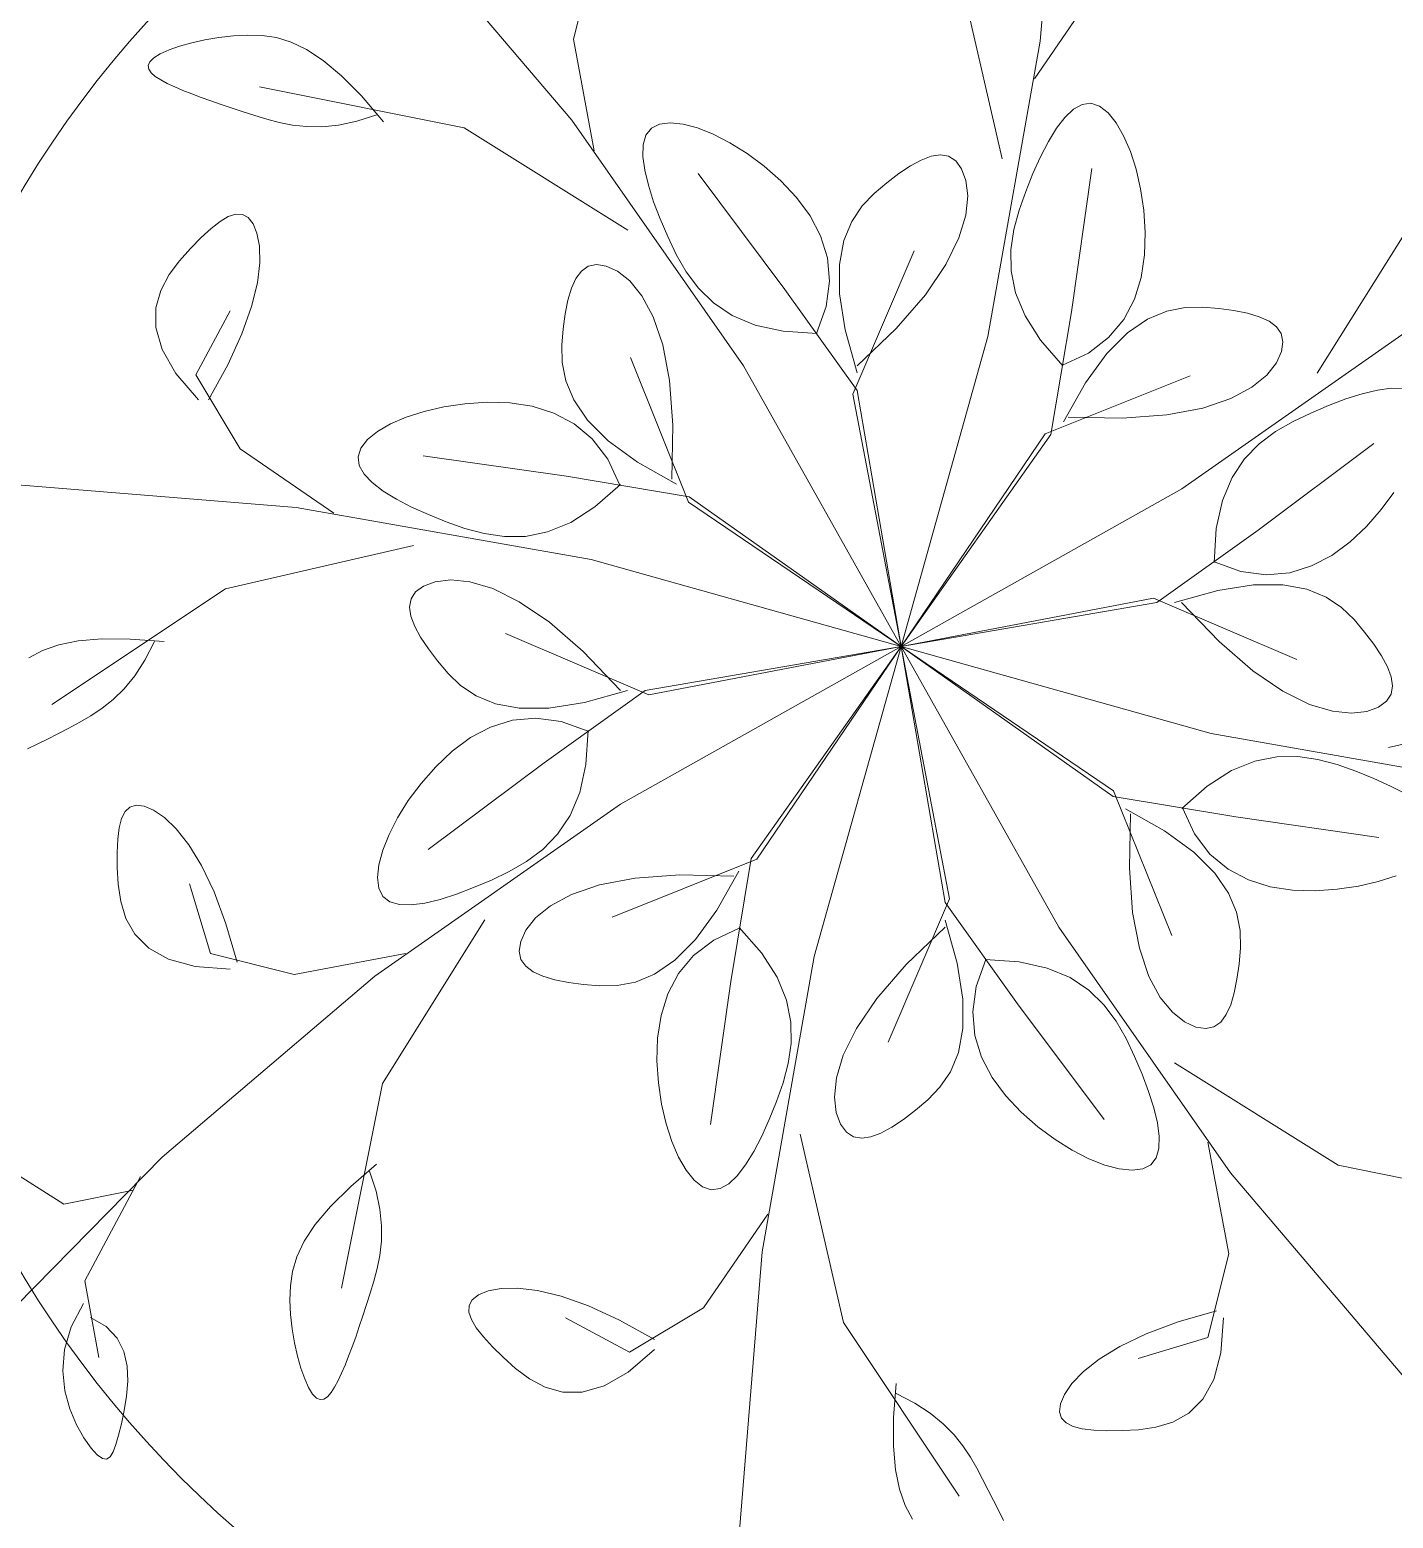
# Model space of a CAD drawing. Header units: centimetres. Extents: x -26724 to 60145, y -23645 to 6771.
# Drawn here: x -10478.61 to -10439.46, y 1967.56 to 2010.27 of the extents above; entities that cross this region are included whole.
import ezdxf

# ---------------------------------------------------------------- set-up
doc = ezdxf.new("R2010")
doc.units = ezdxf.units.CM
doc.linetypes.add('AUSGEZOGEN', pattern=[0])
doc.linetypes.add('PUNKT2_S9', pattern=[0.35, 0.15, -0.1, 0, -0.1])
doc.layers.add('3.IZGLED 2', color=7, linetype='Continuous', lineweight=9, true_color=0x4a4a4a)
doc.layers.add('Moebel', color=252, linetype='PUNKT2_S9', lineweight=13)

# ---------------------------------------------------------------- blocks, each defined once
blk = doc.blocks.new('ggggt')
at = {"layer": 'Moebel', "color": 91, "linetype": 'AUSGEZOGEN', "lineweight": 18, "transparency": 33554687}
for p, q in [((1570.993, 2009.943, 13.5), (1571.64, 2017.939, 13.5)), ((1557.543, 2007.679, 13.5), (1552.346, 2013.79, 13.5)), ((1557.592, 2010.004, 13.5), (1558.192, 2012.406, 13.5)), ((1569.9, 2006.571, 13.5), (1568.658, 2011.972, 13.5)), ((1570.83, 2008.862, 13.5), (1572.672, 2011.551, 13.5)), ((1545.983, 2009.696, 13.5), (1546.287, 2009.804, 13.5)), ((1546.287, 2009.804, 13.5), (1546.634, 2009.902, 13.5)), ((1546.634, 2009.902, 13.5), (1547.014, 2009.987, 13.5)), ((1547.014, 2009.987, 13.5), (1547.417, 2010.055, 13.5)), ((1547.417, 2010.055, 13.5), (1547.831, 2010.101, 13.5)), ((1547.831, 2010.101, 13.5), (1548.246, 2010.121, 13.5)), ((1548.246, 2010.121, 13.5), (1548.656, 2010.109, 13.5)), ((1548.656, 2010.109, 13.5), (1549.066, 2010.049, 13.5)), ((1549.066, 2010.049, 13.5), (1549.488, 2009.923, 13.5)), ((1549.488, 2009.923, 13.5), (1549.933, 2009.71, 13.5)), ((1558.192, 2006.8, 13.5), (1557.592, 2010.004, 13.5)), ((1569.494, 2001.472, 13.5), (1570.993, 2009.943, 13.5)), ((1545.434, 2009.359, 13.5), (1545.547, 2009.47, 13.5)), ((1545.547, 2009.47, 13.5), (1545.733, 2009.584, 13.5)), ((1545.733, 2009.584, 13.5), (1545.983, 2009.696, 13.5)), ((1549.933, 2009.71, 13.5), (1550.41, 2009.394, 13.5)), ((1550.41, 2009.394, 13.5), (1550.931, 2008.955, 13.5)), ((1545.388, 2009.251, 13.5), (1545.434, 2009.359, 13.5)), ((1545.403, 2009.145, 13.5), (1545.388, 2009.251, 13.5)), ((1545.472, 2009.041, 13.5), (1545.403, 2009.145, 13.5)), ((1545.588, 2008.938, 13.5), (1545.472, 2009.041, 13.5)), ((1545.744, 2008.837, 13.5), (1545.588, 2008.938, 13.5)), ((1550.931, 2008.955, 13.5), (1551.505, 2008.375, 13.5)), ((1545.933, 2008.736, 13.5), (1545.744, 2008.837, 13.5)), ((1546.147, 2008.636, 13.5), (1545.933, 2008.736, 13.5)), ((1546.381, 2008.536, 13.5), (1546.147, 2008.636, 13.5)), ((1546.633, 2008.435, 13.5), (1546.381, 2008.536, 13.5)), ((1554.456, 2007.463, 13.5), (1548.584, 2008.639, 13.5)), ((1546.901, 2008.335, 13.5), (1546.633, 2008.435, 13.5)), ((1547.184, 2008.233, 13.5), (1546.901, 2008.335, 13.5)), ((1547.481, 2008.131, 13.5), (1547.184, 2008.233, 13.5)), ((1547.792, 2008.028, 13.5), (1547.481, 2008.131, 13.5)), ((1551.505, 2008.375, 13.5), (1552.144, 2007.635, 13.5)), ((1571.95, 2007.993, 13.5), (1572.199, 2008.131, 13.5)), ((1572.199, 2008.131, 13.5), (1572.449, 2008.164, 13.5)), ((1572.449, 2008.164, 13.5), (1572.698, 2008.081, 13.5)), ((1572.698, 2008.081, 13.5), (1572.942, 2007.891, 13.5)), ((1548.114, 2007.924, 13.5), (1547.792, 2008.028, 13.5)), ((1548.446, 2007.818, 13.5), (1548.114, 2007.924, 13.5)), ((1548.789, 2007.713, 13.5), (1548.446, 2007.818, 13.5)), ((1549.147, 2007.617, 13.5), (1548.789, 2007.713, 13.5)), ((1551.944, 2007.835, 13.5), (1551.372, 2007.65, 13.5)), ((1562.472, 2000.63, 13.5), (1557.543, 2007.679, 13.5)), ((1571.464, 2007.447, 13.5), (1571.705, 2007.761, 13.5)), ((1571.705, 2007.761, 13.5), (1571.95, 2007.993, 13.5)), ((1572.942, 2007.891, 13.5), (1573.174, 2007.604, 13.5)), ((1549.527, 2007.541, 13.5), (1549.147, 2007.617, 13.5)), ((1549.933, 2007.495, 13.5), (1549.527, 2007.541, 13.5)), ((1550.372, 2007.491, 13.5), (1549.933, 2007.495, 13.5)), ((1550.85, 2007.539, 13.5), (1550.372, 2007.491, 13.5)), ((1551.372, 2007.65, 13.5), (1550.85, 2007.539, 13.5)), ((1559.154, 2004.522, 13.5), (1554.456, 2007.463, 13.5)), ((1559.598, 2006.977, 13.5), (1559.676, 2007.251, 13.5)), ((1559.676, 2007.251, 13.5), (1559.83, 2007.45, 13.5)), ((1559.83, 2007.45, 13.5), (1560.064, 2007.568, 13.5)), ((1560.064, 2007.568, 13.5), (1560.371, 2007.606, 13.5)), ((1560.371, 2007.606, 13.5), (1560.739, 2007.567, 13.5)), ((1560.739, 2007.567, 13.5), (1561.155, 2007.456, 13.5)), ((1561.155, 2007.456, 13.5), (1561.608, 2007.275, 13.5)), ((1561.608, 2007.275, 13.5), (1562.086, 2007.029, 13.5)), ((1571.23, 2007.065, 13.5), (1571.464, 2007.447, 13.5)), ((1573.174, 2007.604, 13.5), (1573.389, 2007.231, 13.5)), ((1573.389, 2007.231, 13.5), (1573.582, 2006.783, 13.5)), ((1559.589, 2006.639, 13.5), (1559.598, 2006.977, 13.5)), ((1562.086, 2007.029, 13.5), (1562.578, 2006.722, 13.5)), ((1571.003, 2006.627, 13.5), (1571.23, 2007.065, 13.5)), ((1559.64, 2006.248, 13.5), (1559.589, 2006.639, 13.5)), ((1562.578, 2006.722, 13.5), (1563.071, 2006.357, 13.5)), ((1567.268, 2006.368, 13.5), (1567.579, 2006.537, 13.5)), ((1567.579, 2006.537, 13.5), (1567.868, 2006.646, 13.5)), ((1567.868, 2006.646, 13.5), (1568.131, 2006.684, 13.5)), ((1568.131, 2006.684, 13.5), (1568.365, 2006.643, 13.5)), ((1568.365, 2006.643, 13.5), (1568.568, 2006.512, 13.5)), ((1568.568, 2006.512, 13.5), (1568.736, 2006.283, 13.5)), ((1570.786, 2006.145, 13.5), (1571.003, 2006.627, 13.5)), ((1573.582, 2006.783, 13.5), (1573.746, 2006.271, 13.5)), ((1559.745, 2005.812, 13.5), (1559.64, 2006.248, 13.5)), ((1563.663, 2002.825, 13.5), (1561.172, 2006.148, 13.5)), ((1563.071, 2006.357, 13.5), (1563.552, 2005.937, 13.5)), ((1566.587, 2005.883, 13.5), (1566.936, 2006.146, 13.5)), ((1566.936, 2006.146, 13.5), (1567.268, 2006.368, 13.5)), ((1568.736, 2006.283, 13.5), (1568.862, 2005.948, 13.5)), ((1568.862, 2005.948, 13.5), (1568.914, 2005.505, 13.5)), ((1570.58, 2005.632, 13.5), (1570.786, 2006.145, 13.5)), ((1571.889, 2002.183, 13.5), (1572.477, 2006.293, 13.5)), ((1573.746, 2006.271, 13.5), (1573.877, 2005.706, 13.5)), ((1559.894, 2005.341, 13.5), (1559.745, 2005.812, 13.5)), ((1563.552, 2005.937, 13.5), (1563.999, 2005.463, 13.5)), ((1565.885, 2005.22, 13.5), (1566.229, 2005.58, 13.5)), ((1566.229, 2005.58, 13.5), (1566.587, 2005.883, 13.5)), ((1570.39, 2005.097, 13.5), (1570.58, 2005.632, 13.5)), ((1573.877, 2005.706, 13.5), (1573.967, 2005.099, 13.5)), ((1560.082, 2004.847, 13.5), (1559.894, 2005.341, 13.5)), ((1563.999, 2005.463, 13.5), (1564.386, 2004.938, 13.5)), ((1565.585, 2004.776, 13.5), (1565.885, 2005.22, 13.5)), ((1568.914, 2005.505, 13.5), (1568.859, 2004.955, 13.5)), ((1570.24, 2004.542, 13.5), (1570.39, 2005.097, 13.5)), ((1573.967, 2005.099, 13.5), (1574.011, 2004.461, 13.5)), ((1578.948, 2000.421, 13.5), (1581.889, 2005.119, 13.5)), ((1547.188, 2004.568, 13.5), (1547.447, 2004.771, 13.5)), ((1547.447, 2004.771, 13.5), (1547.684, 2004.911, 13.5)), ((1547.684, 2004.911, 13.5), (1547.898, 2004.981, 13.5)), ((1547.898, 2004.981, 13.5), (1548.088, 2004.974, 13.5)), ((1548.088, 2004.974, 13.5), (1548.253, 2004.885, 13.5)), ((1548.253, 2004.885, 13.5), (1548.394, 2004.707, 13.5)), ((1548.394, 2004.707, 13.5), (1548.507, 2004.433, 13.5)), ((1560.299, 2004.338, 13.5), (1560.082, 2004.847, 13.5)), ((1564.386, 2004.938, 13.5), (1564.689, 2004.361, 13.5)), ((1565.357, 2004.224, 13.5), (1565.585, 2004.776, 13.5)), ((1568.859, 2004.955, 13.5), (1568.661, 2004.299, 13.5)), ((1546.603, 2004.001, 13.5), (1546.906, 2004.31, 13.5)), ((1546.906, 2004.31, 13.5), (1547.188, 2004.568, 13.5)), ((1548.507, 2004.433, 13.5), (1548.577, 2004.06, 13.5)), ((1560.543, 2003.826, 13.5), (1560.299, 2004.338, 13.5)), ((1564.689, 2004.361, 13.5), (1564.883, 2003.734, 13.5)), ((1568.661, 2004.299, 13.5), (1568.285, 2003.538, 13.5)), ((1570.155, 2003.962, 13.5), (1570.24, 2004.542, 13.5)), ((1574.011, 2004.461, 13.5), (1573.992, 2003.811, 13.5)), ((1546.286, 2003.647, 13.5), (1546.603, 2004.001, 13.5)), ((1548.577, 2004.06, 13.5), (1548.587, 2003.588, 13.5)), ((1560.829, 2003.327, 13.5), (1560.543, 2003.826, 13.5)), ((1565.229, 2003.538, 13.5), (1565.357, 2004.224, 13.5)), ((1565.613, 1999.816, 13.5), (1567.375, 2003.933, 13.5)), ((1570.163, 2003.358, 13.5), (1570.155, 2003.962, 13.5)), ((1573.992, 2003.811, 13.5), (1573.894, 2003.165, 13.5)), ((1545.987, 2003.247, 13.5), (1546.286, 2003.647, 13.5)), ((1548.587, 2003.588, 13.5), (1548.518, 2003.013, 13.5)), ((1557.823, 2003.351, 13.5), (1558.018, 2003.488, 13.5)), ((1558.018, 2003.488, 13.5), (1558.254, 2003.539, 13.5)), ((1558.254, 2003.539, 13.5), (1558.535, 2003.495, 13.5)), ((1558.535, 2003.495, 13.5), (1558.86, 2003.347, 13.5)), ((1564.883, 2003.734, 13.5), (1564.944, 2003.057, 13.5)), ((1565.231, 2002.693, 13.5), (1565.229, 2003.538, 13.5)), ((1568.285, 2003.538, 13.5), (1567.696, 2002.672, 13.5)), ((1545.748, 2002.796, 13.5), (1545.987, 2003.247, 13.5)), ((1548.518, 2003.013, 13.5), (1548.354, 2002.334, 13.5)), ((1557.537, 2002.857, 13.5), (1557.664, 2003.138, 13.5)), ((1557.664, 2003.138, 13.5), (1557.823, 2003.351, 13.5)), ((1558.86, 2003.347, 13.5), (1559.211, 2003.071, 13.5)), ((1559.211, 2003.071, 13.5), (1559.56, 2002.643, 13.5)), ((1561.179, 2002.858, 13.5), (1560.829, 2003.327, 13.5)), ((1564.944, 2003.057, 13.5), (1564.847, 2002.332, 13.5)), ((1570.289, 2002.725, 13.5), (1570.163, 2003.358, 13.5)), ((1573.894, 2003.165, 13.5), (1573.7, 2002.543, 13.5)), ((1545.607, 2002.291, 13.5), (1545.748, 2002.796, 13.5)), ((1557.436, 2002.517, 13.5), (1557.537, 2002.857, 13.5)), ((1559.56, 2002.643, 13.5), (1559.884, 2002.04, 13.5)), ((1561.612, 2002.435, 13.5), (1561.179, 2002.858, 13.5)), ((1565.738, 1999.918, 13.5), (1563.663, 2002.825, 13.5)), ((1565.391, 2001.664, 13.5), (1565.231, 2002.693, 13.5)), ((1567.696, 2002.672, 13.5), (1566.859, 2001.701, 13.5)), ((1570.561, 2002.061, 13.5), (1570.289, 2002.725, 13.5)), ((1573.7, 2002.543, 13.5), (1573.394, 2001.962, 13.5)), ((1545.605, 2001.727, 13.5), (1545.607, 2002.291, 13.5)), ((1546.749, 2000.369, 13.5), (1547.737, 2002.208, 13.5)), ((1548.354, 2002.334, 13.5), (1548.077, 2001.549, 13.5)), ((1557.298, 2001.693, 13.5), (1557.358, 2002.126, 13.5)), ((1557.358, 2002.126, 13.5), (1557.436, 2002.517, 13.5)), ((1562.149, 2002.077, 13.5), (1561.612, 2002.435, 13.5)), ((1564.847, 2002.332, 13.5), (1564.567, 2001.56, 13.5)), ((1571.301, 1998.659, 13.5), (1571.889, 2002.183, 13.5)), ((1574.076, 2001.974, 13.5), (1574.628, 2002.203, 13.5)), ((1574.628, 2002.203, 13.5), (1575.154, 2002.305, 13.5)), ((1575.154, 2002.305, 13.5), (1575.651, 2002.317, 13.5)), ((1575.651, 2002.317, 13.5), (1576.119, 2002.277, 13.5)), ((1576.119, 2002.277, 13.5), (1576.551, 2002.217, 13.5)), ((1576.551, 2002.217, 13.5), (1576.942, 2002.139, 13.5)), ((1576.942, 2002.139, 13.5), (1577.283, 2002.038, 13.5)), ((1545.782, 2001.102, 13.5), (1545.605, 2001.727, 13.5)), ((1557.259, 2001.226, 13.5), (1557.298, 2001.693, 13.5)), ((1559.884, 2002.04, 13.5), (1560.157, 2001.235, 13.5)), ((1562.81, 2001.8, 13.5), (1562.149, 2002.077, 13.5)), ((1563.616, 2001.622, 13.5), (1562.81, 2001.8, 13.5)), ((1566.859, 2001.701, 13.5), (1565.738, 2000.626, 13.5)), ((1571.005, 2001.365, 13.5), (1570.561, 2002.061, 13.5)), ((1573.394, 2001.962, 13.5), (1572.959, 2001.441, 13.5)), ((1573.501, 2001.58, 13.5), (1574.076, 2001.974, 13.5)), ((1575.055, 1997.103, 13.5), (1582.105, 2002.032, 13.5)), ((1577.283, 2002.038, 13.5), (1577.564, 2001.911, 13.5)), ((1577.564, 2001.911, 13.5), (1577.777, 2001.752, 13.5)), ((1577.777, 2001.752, 13.5), (1577.913, 2001.557, 13.5)), ((1548.077, 2001.549, 13.5), (1547.67, 2000.655, 13.5)), ((1564.588, 2001.56, 13.5), (1563.616, 2001.622, 13.5)), ((1565.738, 2000.426, 13.5), (1565.391, 2001.664, 13.5)), ((1567, 1992.575, 13.5), (1569.494, 2001.472, 13.5)), ((1571.648, 2000.634, 13.5), (1571.005, 2001.365, 13.5)), ((1572.959, 2001.441, 13.5), (1572.377, 2000.997, 13.5)), ((1572.904, 2000.981, 13.5), (1573.501, 2001.58, 13.5)), ((1577.913, 2001.557, 13.5), (1577.964, 2001.321, 13.5)), ((1577.964, 2001.321, 13.5), (1577.921, 2001.04, 13.5)), ((1546.177, 2000.411, 13.5), (1545.782, 2001.102, 13.5)), ((1557.27, 2000.728, 13.5), (1557.259, 2001.226, 13.5)), ((1560.899, 1996.714, 13.5), (1559.233, 2000.871, 13.5)), ((1560.157, 2001.235, 13.5), (1560.353, 2000.206, 13.5)), ((1572.377, 2000.997, 13.5), (1571.633, 2000.649, 13.5)), ((1572.29, 2000.14, 13.5), (1572.904, 2000.981, 13.5)), ((1577.921, 2001.04, 13.5), (1577.773, 2000.715, 13.5)), ((1546.831, 1999.65, 13.5), (1546.177, 2000.411, 13.5)), ((1547.67, 2000.655, 13.5), (1547.114, 1999.65, 13.5)), ((1557.372, 2000.202, 13.5), (1557.27, 2000.728, 13.5)), ((1567, 1992.575, 13.5), (1562.472, 2000.63, 13.5)), ((1577.773, 2000.715, 13.5), (1577.497, 2000.364, 13.5)), ((1548.024, 1998.246, 13.5), (1546.749, 2000.369, 13.5)), ((1557.601, 1999.65, 13.5), (1557.372, 2000.202, 13.5)), ((1560.353, 2000.206, 13.5), (1560.447, 1998.928, 13.5)), ((1571.14, 1998.676, 13.5), (1575.297, 2000.342, 13.5)), ((1571.659, 1999.019, 13.5), (1572.29, 2000.14, 13.5)), ((1577.069, 2000.015, 13.5), (1576.466, 1999.691, 13.5)), ((1577.497, 2000.364, 13.5), (1577.069, 2000.015, 13.5)), ((1580.673, 1999.935, 13.5), (1581.065, 1999.986, 13.5)), ((1581.065, 1999.986, 13.5), (1581.403, 1999.977, 13.5)), ((1553.869, 1999.451, 13.5), (1554.476, 1999.541, 13.5)), ((1554.476, 1999.541, 13.5), (1555.114, 1999.585, 13.5)), ((1555.114, 1999.585, 13.5), (1555.764, 1999.566, 13.5)), ((1555.764, 1999.566, 13.5), (1556.41, 1999.468, 13.5)), ((1557.995, 1999.075, 13.5), (1557.601, 1999.65, 13.5)), ((1567, 1992.575, 13.5), (1565.613, 1999.816, 13.5)), ((1567, 1992.575, 13.5), (1565.738, 1999.918, 13.5)), ((1576.466, 1999.691, 13.5), (1575.661, 1999.418, 13.5)), ((1579.273, 1999.493, 13.5), (1579.767, 1999.681, 13.5)), ((1579.767, 1999.681, 13.5), (1580.237, 1999.831, 13.5)), ((1580.237, 1999.831, 13.5), (1580.673, 1999.935, 13.5)), ((1552.344, 1998.964, 13.5), (1552.792, 1999.156, 13.5)), ((1552.792, 1999.156, 13.5), (1553.304, 1999.321, 13.5)), ((1553.304, 1999.321, 13.5), (1553.869, 1999.451, 13.5)), ((1556.41, 1999.468, 13.5), (1557.032, 1999.275, 13.5)), ((1557.032, 1999.275, 13.5), (1557.613, 1998.969, 13.5)), ((1573.353, 1999.128, 13.5), (1571.801, 1999.161, 13.5)), ((1574.632, 1999.222, 13.5), (1573.353, 1999.128, 13.5)), ((1575.661, 1999.418, 13.5), (1574.632, 1999.222, 13.5)), ((1578.252, 1999.032, 13.5), (1578.764, 1999.276, 13.5)), ((1578.764, 1999.276, 13.5), (1579.273, 1999.493, 13.5)), ((1551.684, 1998.516, 13.5), (1551.971, 1998.748, 13.5)), ((1551.971, 1998.748, 13.5), (1552.344, 1998.964, 13.5)), ((1557.613, 1998.969, 13.5), (1558.134, 1998.533, 13.5)), ((1558.594, 1998.479, 13.5), (1557.995, 1999.075, 13.5)), ((1560.447, 1998.928, 13.5), (1560.414, 1997.375, 13.5)), ((1577.283, 1998.396, 13.5), (1577.753, 1998.746, 13.5)), ((1577.753, 1998.746, 13.5), (1578.252, 1999.032, 13.5)), ((1551.411, 1998.023, 13.5), (1551.494, 1998.272, 13.5)), ((1551.494, 1998.272, 13.5), (1551.684, 1998.516, 13.5)), ((1558.134, 1998.533, 13.5), (1558.578, 1997.951, 13.5)), ((1559.435, 1997.864, 13.5), (1558.594, 1998.479, 13.5)), ((1567, 1992.575, 13.5), (1571.14, 1998.676, 13.5)), ((1567, 1992.575, 13.5), (1571.301, 1998.659, 13.5)), ((1576.861, 1997.963, 13.5), (1577.283, 1998.396, 13.5)), ((1577.251, 1995.912, 13.5), (1580.574, 1998.403, 13.5)), ((1550.713, 1996.405, 13.5), (1548.024, 1998.246, 13.5)), ((1551.444, 1997.773, 13.5), (1551.411, 1998.023, 13.5)), ((1557.392, 1997.463, 13.5), (1553.282, 1998.051, 13.5)), ((1558.578, 1997.951, 13.5), (1558.926, 1997.207, 13.5)), ((1560.556, 1997.233, 13.5), (1559.435, 1997.864, 13.5)), ((1576.503, 1997.427, 13.5), (1576.861, 1997.963, 13.5)), ((1551.582, 1997.524, 13.5), (1551.444, 1997.773, 13.5)), ((1551.814, 1997.279, 13.5), (1551.582, 1997.524, 13.5)), ((1560.916, 1996.875, 13.5), (1557.392, 1997.463, 13.5)), ((1576.226, 1996.765, 13.5), (1576.503, 1997.427, 13.5)), ((1549.633, 1996.568, 13.5), (1541.636, 1997.214, 13.5)), ((1552.128, 1997.038, 13.5), (1551.814, 1997.279, 13.5)), ((1552.51, 1996.804, 13.5), (1552.128, 1997.038, 13.5)), ((1558.941, 1997.222, 13.5), (1558.21, 1996.579, 13.5)), ((1567, 1992.575, 13.5), (1575.055, 1997.103, 13.5)), ((1581.148, 1996.998, 13.5), (1580.782, 1996.504, 13.5)), ((1558.103, 1995.069, 13.5), (1549.633, 1996.568, 13.5)), ((1552.948, 1996.577, 13.5), (1552.51, 1996.804, 13.5)), ((1553.43, 1996.36, 13.5), (1552.948, 1996.577, 13.5)), ((1558.21, 1996.579, 13.5), (1557.514, 1996.135, 13.5)), ((1567, 1992.575, 13.5), (1560.899, 1996.714, 13.5)), ((1567, 1992.575, 13.5), (1560.916, 1996.875, 13.5)), ((1576.048, 1995.959, 13.5), (1576.226, 1996.765, 13.5)), ((1553.943, 1996.154, 13.5), (1553.43, 1996.36, 13.5)), ((1554.478, 1995.964, 13.5), (1553.943, 1996.154, 13.5)), ((1557.514, 1996.135, 13.5), (1556.85, 1995.863, 13.5)), ((1580.782, 1996.504, 13.5), (1580.362, 1996.023, 13.5)), ((1555.034, 1995.814, 13.5), (1554.478, 1995.964, 13.5)), ((1555.613, 1995.729, 13.5), (1555.034, 1995.814, 13.5)), ((1556.217, 1995.737, 13.5), (1555.613, 1995.729, 13.5)), ((1556.85, 1995.863, 13.5), (1556.217, 1995.737, 13.5)), ((1574.344, 1993.837, 13.5), (1577.251, 1995.912, 13.5)), ((1575.985, 1994.987, 13.5), (1576.048, 1995.959, 13.5)), ((1580.362, 1996.023, 13.5), (1579.889, 1995.576, 13.5)), ((1553.004, 1995.474, 13.5), (1547.603, 1994.232, 13.5)), ((1579.889, 1995.576, 13.5), (1579.364, 1995.189, 13.5)), ((1567, 1992.575, 13.5), (1558.103, 1995.069, 13.5)), ((1576.758, 1994.728, 13.5), (1575.985, 1995.008, 13.5)), ((1578.787, 1994.886, 13.5), (1578.16, 1994.692, 13.5)), ((1579.364, 1995.189, 13.5), (1578.787, 1994.886, 13.5)), ((1553.292, 1994.311, 13.5), (1553.627, 1994.436, 13.5)), ((1553.627, 1994.436, 13.5), (1554.07, 1994.489, 13.5)), ((1554.07, 1994.489, 13.5), (1554.62, 1994.434, 13.5)), ((1554.62, 1994.434, 13.5), (1555.276, 1994.236, 13.5)), ((1577.483, 1994.631, 13.5), (1576.758, 1994.728, 13.5)), ((1578.16, 1994.692, 13.5), (1577.483, 1994.631, 13.5)), ((1547.603, 1994.232, 13.5), (1542.619, 1990.912, 13.5)), ((1552.932, 1993.94, 13.5), (1553.063, 1994.142, 13.5)), ((1553.063, 1994.142, 13.5), (1553.292, 1994.311, 13.5)), ((1555.276, 1994.236, 13.5), (1556.037, 1993.86, 13.5)), ((1574.852, 1993.837, 13.5), (1576.09, 1994.184, 13.5)), ((1576.09, 1994.184, 13.5), (1577.119, 1994.344, 13.5)), ((1577.119, 1994.344, 13.5), (1577.964, 1994.346, 13.5)), ((1577.964, 1994.346, 13.5), (1578.65, 1994.218, 13.5)), ((1578.65, 1994.218, 13.5), (1579.202, 1993.99, 13.5)), ((1579.202, 1993.99, 13.5), (1579.646, 1993.69, 13.5)), ((1552.891, 1993.705, 13.5), (1552.932, 1993.94, 13.5)), ((1552.929, 1993.442, 13.5), (1552.891, 1993.705, 13.5)), ((1556.037, 1993.86, 13.5), (1556.903, 1993.27, 13.5)), ((1567, 1992.575, 13.5), (1574.242, 1993.962, 13.5)), ((1567, 1992.575, 13.5), (1574.344, 1993.837, 13.5)), ((1574.242, 1993.962, 13.5), (1578.359, 1992.2, 13.5)), ((1576.127, 1992.716, 13.5), (1575.052, 1993.837, 13.5)), ((1579.646, 1993.69, 13.5), (1580.006, 1993.346, 13.5)), ((1553.038, 1993.153, 13.5), (1552.929, 1993.442, 13.5)), ((1553.207, 1992.842, 13.5), (1553.038, 1993.153, 13.5)), ((1556.903, 1993.27, 13.5), (1557.874, 1992.433, 13.5)), ((1580.006, 1993.346, 13.5), (1580.308, 1992.988, 13.5)), ((1542.815, 1992.623, 13.5), (1543.376, 1992.737, 13.5)), ((1543.376, 1992.737, 13.5), (1544.055, 1992.794, 13.5)), ((1544.055, 1992.794, 13.5), (1544.871, 1992.79, 13.5)), ((1544.871, 1992.79, 13.5), (1545.846, 1992.719, 13.5)), ((1545.563, 1992.719, 13.5), (1545.289, 1992.184, 13.5)), ((1553.429, 1992.51, 13.5), (1553.207, 1992.842, 13.5)), ((1559.759, 1991.188, 13.5), (1555.642, 1992.949, 13.5)), ((1577.097, 1991.879, 13.5), (1576.127, 1992.716, 13.5)), ((1580.308, 1992.988, 13.5), (1580.572, 1992.639, 13.5)), ((1541.962, 1992.25, 13.5), (1542.351, 1992.459, 13.5)), ((1542.351, 1992.459, 13.5), (1542.815, 1992.623, 13.5)), ((1553.692, 1992.162, 13.5), (1553.429, 1992.51, 13.5)), ((1557.874, 1992.433, 13.5), (1558.949, 1991.312, 13.5)), ((1567, 1992.575, 13.5), (1558.945, 1988.047, 13.5)), ((1567, 1992.575, 13.5), (1559.657, 1991.313, 13.5)), ((1567, 1992.575, 13.5), (1559.759, 1991.188, 13.5)), ((1567, 1992.575, 13.5), (1562.7, 1986.49, 13.5)), ((1567, 1992.575, 13.5), (1562.861, 1986.473, 13.5)), ((1567, 1992.575, 13.5), (1564.507, 1983.677, 13.5)), ((1567, 1992.575, 13.5), (1568.262, 1985.231, 13.5)), ((1567, 1992.575, 13.5), (1573.085, 1988.274, 13.5)), ((1567, 1992.575, 13.5), (1568.387, 1985.333, 13.5)), ((1567, 1992.575, 13.5), (1573.102, 1988.435, 13.5)), ((1567, 1992.575, 13.5), (1571.528, 1984.52, 13.5)), ((1567, 1992.575, 13.5), (1575.898, 1990.081, 13.5)), ((1580.572, 1992.639, 13.5), (1580.793, 1992.307, 13.5)), ((1580.793, 1992.307, 13.5), (1580.963, 1991.996, 13.5)), ((1545.289, 1992.184, 13.5), (1544.999, 1991.736, 13.5)), ((1553.995, 1991.803, 13.5), (1553.692, 1992.162, 13.5)), ((1577.964, 1991.29, 13.5), (1577.097, 1991.879, 13.5)), ((1580.963, 1991.996, 13.5), (1581.072, 1991.707, 13.5)), ((1544.999, 1991.736, 13.5), (1544.695, 1991.364, 13.5)), ((1554.355, 1991.46, 13.5), (1553.995, 1991.803, 13.5)), ((1554.799, 1991.159, 13.5), (1554.355, 1991.46, 13.5)), ((1581.11, 1991.444, 13.5), (1581.069, 1991.21, 13.5)), ((1581.072, 1991.707, 13.5), (1581.11, 1991.444, 13.5)), ((1544.381, 1991.056, 13.5), (1544.062, 1990.801, 13.5)), ((1544.695, 1991.364, 13.5), (1544.381, 1991.056, 13.5)), ((1555.351, 1990.931, 13.5), (1554.799, 1991.159, 13.5)), ((1559.657, 1991.313, 13.5), (1556.75, 1989.237, 13.5)), ((1559.149, 1991.312, 13.5), (1557.911, 1990.965, 13.5)), ((1578.725, 1990.914, 13.5), (1577.964, 1991.29, 13.5)), ((1580.938, 1991.007, 13.5), (1580.709, 1990.839, 13.5)), ((1581.069, 1991.21, 13.5), (1580.938, 1991.007, 13.5)), ((1543.74, 1990.587, 13.5), (1543.419, 1990.402, 13.5)), ((1544.062, 1990.801, 13.5), (1543.74, 1990.587, 13.5)), ((1556.037, 1990.803, 13.5), (1555.351, 1990.931, 13.5)), ((1556.882, 1990.805, 13.5), (1556.037, 1990.803, 13.5)), ((1557.911, 1990.965, 13.5), (1556.882, 1990.805, 13.5)), ((1579.381, 1990.716, 13.5), (1578.725, 1990.914, 13.5)), ((1579.931, 1990.661, 13.5), (1579.381, 1990.716, 13.5)), ((1580.373, 1990.713, 13.5), (1579.931, 1990.661, 13.5)), ((1580.709, 1990.839, 13.5), (1580.373, 1990.713, 13.5)), ((1580.997, 1989.675, 13.5), (1586.398, 1990.917, 13.5)), ((1543.102, 1990.234, 13.5), (1542.792, 1990.073, 13.5)), ((1543.419, 1990.402, 13.5), (1543.102, 1990.234, 13.5)), ((1554.637, 1989.96, 13.5), (1555.214, 1990.263, 13.5)), ((1555.214, 1990.263, 13.5), (1555.841, 1990.458, 13.5)), ((1555.841, 1990.458, 13.5), (1556.518, 1990.518, 13.5)), ((1556.518, 1990.518, 13.5), (1557.243, 1990.421, 13.5)), ((1557.243, 1990.421, 13.5), (1558.015, 1990.141, 13.5)), ((1558.015, 1990.162, 13.5), (1557.953, 1989.19, 13.5)), ((1542.198, 1989.773, 13.5), (1541.916, 1989.635, 13.5)), ((1542.49, 1989.919, 13.5), (1542.198, 1989.773, 13.5)), ((1542.792, 1990.073, 13.5), (1542.49, 1989.919, 13.5)), ((1554.112, 1989.573, 13.5), (1554.637, 1989.96, 13.5)), ((1575.898, 1990.081, 13.5), (1584.368, 1988.582, 13.5)), ((1553.638, 1989.126, 13.5), (1554.112, 1989.573, 13.5)), ((1576.487, 1989.014, 13.5), (1577.151, 1989.286, 13.5)), ((1577.151, 1989.286, 13.5), (1577.784, 1989.412, 13.5)), ((1577.784, 1989.412, 13.5), (1578.388, 1989.42, 13.5)), ((1578.388, 1989.42, 13.5), (1578.967, 1989.335, 13.5)), ((1578.967, 1989.335, 13.5), (1579.523, 1989.185, 13.5)), ((1553.218, 1988.645, 13.5), (1553.638, 1989.126, 13.5)), ((1556.75, 1989.237, 13.5), (1553.427, 1986.747, 13.5)), ((1557.953, 1989.19, 13.5), (1557.775, 1988.384, 13.5)), ((1575.791, 1988.57, 13.5), (1576.487, 1989.014, 13.5)), ((1579.523, 1989.185, 13.5), (1580.057, 1988.995, 13.5)), ((1580.057, 1988.995, 13.5), (1580.571, 1988.789, 13.5)), ((1552.853, 1988.152, 13.5), (1553.218, 1988.645, 13.5)), ((1573.102, 1988.435, 13.5), (1574.768, 1984.278, 13.5)), ((1575.06, 1987.927, 13.5), (1575.791, 1988.57, 13.5)), ((1580.571, 1988.789, 13.5), (1581.053, 1988.572, 13.5)), ((1581.053, 1988.572, 13.5), (1581.491, 1988.345, 13.5)), ((1544.859, 1987.969, 13.5), (1545.039, 1988.023, 13.5)), ((1545.039, 1988.023, 13.5), (1545.265, 1987.997, 13.5)), ((1558.945, 1988.047, 13.5), (1551.896, 1983.117, 13.5)), ((1552.546, 1987.66, 13.5), (1552.853, 1988.152, 13.5)), ((1557.775, 1988.384, 13.5), (1557.498, 1987.723, 13.5)), ((1573.085, 1988.274, 13.5), (1576.609, 1987.686, 13.5)), ((1544.55, 1987.372, 13.5), (1544.619, 1987.639, 13.5)), ((1544.619, 1987.639, 13.5), (1544.72, 1987.839, 13.5)), ((1544.72, 1987.839, 13.5), (1544.859, 1987.969, 13.5)), ((1545.265, 1987.997, 13.5), (1545.539, 1987.883, 13.5)), ((1545.539, 1987.883, 13.5), (1545.851, 1987.669, 13.5)), ((1545.851, 1987.669, 13.5), (1546.192, 1987.342, 13.5)), ((1552.3, 1987.182, 13.5), (1552.546, 1987.66, 13.5)), ((1557.498, 1987.723, 13.5), (1557.14, 1987.186, 13.5)), ((1573.445, 1987.916, 13.5), (1574.566, 1987.285, 13.5)), ((1573.554, 1986.222, 13.5), (1573.587, 1987.774, 13.5)), ((1575.423, 1987.198, 13.5), (1575.075, 1987.942, 13.5)), ((1576.609, 1987.686, 13.5), (1580.719, 1987.098, 13.5)), ((1544.51, 1987.046, 13.5), (1544.55, 1987.372, 13.5)), ((1546.192, 1987.342, 13.5), (1546.55, 1986.887, 13.5)), ((1552.119, 1986.729, 13.5), (1552.3, 1987.182, 13.5)), ((1557.14, 1987.186, 13.5), (1556.717, 1986.753, 13.5)), ((1574.566, 1987.285, 13.5), (1575.407, 1986.671, 13.5)), ((1575.867, 1986.616, 13.5), (1575.423, 1987.198, 13.5)), ((1544.494, 1986.664, 13.5), (1544.51, 1987.046, 13.5)), ((1546.55, 1986.887, 13.5), (1546.915, 1986.291, 13.5)), ((1552.008, 1986.313, 13.5), (1552.119, 1986.729, 13.5)), ((1556.717, 1986.753, 13.5), (1556.248, 1986.403, 13.5)), ((1544.498, 1986.231, 13.5), (1544.494, 1986.664, 13.5)), ((1551.969, 1985.945, 13.5), (1552.008, 1986.313, 13.5)), ((1556.248, 1986.403, 13.5), (1555.749, 1986.117, 13.5)), ((1562.861, 1986.473, 13.5), (1558.704, 1984.808, 13.5)), ((1562.7, 1986.49, 13.5), (1562.112, 1982.966, 13.5)), ((1575.407, 1986.671, 13.5), (1576.005, 1986.075, 13.5)), ((1576.388, 1986.181, 13.5), (1575.867, 1986.616, 13.5)), ((1544.523, 1985.757, 13.5), (1544.498, 1986.231, 13.5)), ((1546.915, 1986.291, 13.5), (1547.274, 1985.539, 13.5)), ((1552.007, 1985.639, 13.5), (1551.969, 1985.945, 13.5)), ((1555.237, 1985.873, 13.5), (1554.728, 1985.656, 13.5)), ((1555.749, 1986.117, 13.5), (1555.237, 1985.873, 13.5)), ((1558.34, 1985.731, 13.5), (1559.369, 1985.927, 13.5)), ((1559.369, 1985.927, 13.5), (1560.647, 1986.021, 13.5)), ((1560.647, 1986.021, 13.5), (1562.2, 1985.988, 13.5)), ((1562.342, 1986.13, 13.5), (1561.711, 1985.009, 13.5)), ((1573.648, 1984.943, 13.5), (1573.554, 1986.222, 13.5)), ((1576.005, 1986.075, 13.5), (1576.4, 1985.499, 13.5)), ((1576.969, 1985.875, 13.5), (1576.388, 1986.181, 13.5)), ((1577.591, 1985.681, 13.5), (1576.969, 1985.875, 13.5)), ((1581.209, 1985.993, 13.5), (1580.697, 1985.829, 13.5)), ((1544.595, 1985.262, 13.5), (1544.523, 1985.757, 13.5)), ((1547.169, 1983.766, 13.5), (1546.568, 1985.765, 13.5)), ((1547.274, 1985.539, 13.5), (1547.618, 1984.619, 13.5)), ((1552.125, 1985.404, 13.5), (1552.007, 1985.639, 13.5)), ((1554.234, 1985.468, 13.5), (1553.763, 1985.319, 13.5)), ((1554.728, 1985.656, 13.5), (1554.234, 1985.468, 13.5)), ((1556.932, 1985.135, 13.5), (1557.535, 1985.458, 13.5)), ((1557.535, 1985.458, 13.5), (1558.34, 1985.731, 13.5)), ((1576.4, 1985.499, 13.5), (1576.629, 1984.947, 13.5)), ((1578.237, 1985.583, 13.5), (1577.591, 1985.681, 13.5)), ((1578.887, 1985.564, 13.5), (1578.237, 1985.583, 13.5)), ((1579.524, 1985.608, 13.5), (1578.887, 1985.564, 13.5)), ((1580.132, 1985.698, 13.5), (1579.524, 1985.608, 13.5)), ((1580.697, 1985.829, 13.5), (1580.132, 1985.698, 13.5)), ((1544.745, 1984.774, 13.5), (1544.595, 1985.262, 13.5)), ((1552.324, 1985.25, 13.5), (1552.125, 1985.404, 13.5)), ((1552.598, 1985.172, 13.5), (1552.324, 1985.25, 13.5)), ((1552.936, 1985.163, 13.5), (1552.598, 1985.172, 13.5)), ((1553.327, 1985.214, 13.5), (1552.936, 1985.163, 13.5)), ((1553.763, 1985.319, 13.5), (1553.327, 1985.214, 13.5)), ((1556.504, 1984.785, 13.5), (1556.932, 1985.135, 13.5)), ((1568.387, 1985.333, 13.5), (1566.626, 1981.216, 13.5)), ((1568.262, 1985.231, 13.5), (1570.338, 1982.324, 13.5)), ((1545.003, 1984.317, 13.5), (1544.745, 1984.774, 13.5)), ((1547.618, 1984.619, 13.5), (1547.935, 1983.516, 13.5)), ((1555.053, 1984.728, 13.5), (1552.112, 1980.03, 13.5)), ((1556.228, 1984.435, 13.5), (1556.504, 1984.785, 13.5)), ((1561.711, 1985.009, 13.5), (1561.096, 1984.168, 13.5)), ((1568.263, 1984.723, 13.5), (1568.61, 1983.485, 13.5)), ((1573.844, 1983.914, 13.5), (1573.648, 1984.943, 13.5)), ((1576.629, 1984.947, 13.5), (1576.731, 1984.421, 13.5)), ((1545.4, 1983.918, 13.5), (1545.003, 1984.317, 13.5)), ((1556.08, 1984.109, 13.5), (1556.228, 1984.435, 13.5)), ((1561.096, 1984.168, 13.5), (1560.5, 1983.57, 13.5)), ((1561.624, 1984.152, 13.5), (1562.368, 1984.5, 13.5)), ((1562.353, 1984.515, 13.5), (1562.996, 1983.784, 13.5)), ((1567.142, 1983.448, 13.5), (1568.263, 1984.523, 13.5)), ((1571.528, 1984.52, 13.5), (1576.458, 1977.47, 13.5)), ((1576.731, 1984.421, 13.5), (1576.742, 1983.924, 13.5)), ((1545.967, 1983.6, 13.5), (1545.4, 1983.918, 13.5)), ((1549.572, 1983.166, 13.5), (1547.169, 1983.766, 13.5)), ((1552.775, 1983.766, 13.5), (1549.572, 1983.166, 13.5)), ((1556.036, 1983.828, 13.5), (1556.08, 1984.109, 13.5)), ((1556.087, 1983.592, 13.5), (1556.036, 1983.828, 13.5)), ((1561.042, 1983.708, 13.5), (1561.624, 1984.152, 13.5)), ((1562.996, 1983.784, 13.5), (1563.44, 1983.088, 13.5)), ((1574.117, 1983.109, 13.5), (1573.844, 1983.914, 13.5)), ((1576.742, 1983.924, 13.5), (1576.703, 1983.456, 13.5)), ((1546.735, 1983.391, 13.5), (1545.967, 1983.6, 13.5)), ((1547.735, 1983.316, 13.5), (1546.735, 1983.391, 13.5)), ((1556.224, 1983.397, 13.5), (1556.087, 1983.592, 13.5)), ((1556.437, 1983.238, 13.5), (1556.224, 1983.397, 13.5)), ((1560.5, 1983.57, 13.5), (1559.925, 1983.175, 13.5)), ((1560.606, 1983.187, 13.5), (1561.042, 1983.708, 13.5)), ((1564.507, 1983.677, 13.5), (1563.007, 1975.207, 13.5)), ((1566.305, 1982.478, 13.5), (1567.142, 1983.448, 13.5)), ((1568.61, 1983.485, 13.5), (1568.77, 1982.456, 13.5)), ((1569.154, 1982.817, 13.5), (1569.434, 1983.59, 13.5)), ((1569.413, 1983.59, 13.5), (1570.385, 1983.527, 13.5)), ((1570.385, 1983.527, 13.5), (1571.191, 1983.349, 13.5)), ((1571.191, 1983.349, 13.5), (1571.852, 1983.072, 13.5)), ((1576.703, 1983.456, 13.5), (1576.643, 1983.024, 13.5)), ((1551.896, 1983.117, 13.5), (1545.785, 1977.92, 13.5)), ((1556.718, 1983.111, 13.5), (1556.437, 1983.238, 13.5)), ((1557.058, 1983.01, 13.5), (1556.718, 1983.111, 13.5)), ((1557.449, 1982.932, 13.5), (1557.058, 1983.01, 13.5)), ((1557.882, 1982.872, 13.5), (1557.449, 1982.932, 13.5)), ((1559.373, 1982.946, 13.5), (1558.847, 1982.844, 13.5)), ((1559.925, 1983.175, 13.5), (1559.373, 1982.946, 13.5)), ((1560.3, 1982.606, 13.5), (1560.606, 1983.187, 13.5)), ((1562.112, 1982.966, 13.5), (1561.524, 1978.856, 13.5)), ((1563.44, 1983.088, 13.5), (1563.712, 1982.424, 13.5)), ((1571.852, 1983.072, 13.5), (1572.389, 1982.714, 13.5)), ((1574.44, 1982.506, 13.5), (1574.117, 1983.109, 13.5)), ((1576.643, 1983.024, 13.5), (1576.565, 1982.633, 13.5)), ((1558.349, 1982.833, 13.5), (1557.882, 1982.872, 13.5)), ((1558.847, 1982.844, 13.5), (1558.349, 1982.833, 13.5)), ((1560.107, 1981.984, 13.5), (1560.3, 1982.606, 13.5)), ((1565.715, 1981.611, 13.5), (1566.305, 1982.478, 13.5)), ((1568.77, 1982.456, 13.5), (1568.772, 1981.611, 13.5)), ((1569.057, 1982.092, 13.5), (1569.154, 1982.817, 13.5)), ((1572.389, 1982.714, 13.5), (1572.822, 1982.292, 13.5)), ((1574.79, 1982.078, 13.5), (1574.44, 1982.506, 13.5)), ((1576.565, 1982.633, 13.5), (1576.464, 1982.292, 13.5)), ((1563.712, 1982.424, 13.5), (1563.838, 1981.791, 13.5)), ((1569.117, 1981.415, 13.5), (1569.057, 1982.092, 13.5)), ((1570.338, 1982.324, 13.5), (1572.828, 1979.001, 13.5)), ((1572.822, 1982.292, 13.5), (1573.172, 1981.822, 13.5)), ((1575.14, 1981.802, 13.5), (1574.79, 1982.078, 13.5)), ((1576.464, 1982.292, 13.5), (1576.337, 1982.011, 13.5)), ((1560.009, 1981.338, 13.5), (1560.107, 1981.984, 13.5)), ((1563.838, 1981.791, 13.5), (1563.846, 1981.187, 13.5)), ((1565.339, 1980.85, 13.5), (1565.715, 1981.611, 13.5)), ((1568.772, 1981.611, 13.5), (1568.644, 1980.925, 13.5)), ((1573.172, 1981.822, 13.5), (1573.458, 1981.323, 13.5)), ((1575.466, 1981.654, 13.5), (1575.14, 1981.802, 13.5)), ((1575.747, 1981.611, 13.5), (1575.466, 1981.654, 13.5)), ((1575.983, 1981.662, 13.5), (1575.747, 1981.611, 13.5)), ((1576.178, 1981.798, 13.5), (1575.983, 1981.662, 13.5)), ((1576.337, 1982.011, 13.5), (1576.178, 1981.798, 13.5)), ((1559.99, 1980.688, 13.5), (1560.009, 1981.338, 13.5)), ((1563.846, 1981.187, 13.5), (1563.761, 1980.608, 13.5)), ((1569.312, 1980.788, 13.5), (1569.117, 1981.415, 13.5)), ((1573.458, 1981.323, 13.5), (1573.702, 1980.811, 13.5)), ((1565.142, 1980.194, 13.5), (1565.339, 1980.85, 13.5)), ((1568.644, 1980.925, 13.5), (1568.416, 1980.373, 13.5)), ((1569.615, 1980.211, 13.5), (1569.312, 1980.788, 13.5)), ((1573.702, 1980.811, 13.5), (1573.919, 1980.302, 13.5)), ((1560.034, 1980.051, 13.5), (1559.99, 1980.688, 13.5)), ((1563.761, 1980.608, 13.5), (1563.611, 1980.052, 13.5)), ((1568.416, 1980.373, 13.5), (1568.115, 1979.929, 13.5)), ((1574.847, 1980.627, 13.5), (1579.545, 1977.686, 13.5)), ((1552.112, 1980.03, 13.5), (1550.936, 1974.158, 13.5)), ((1560.124, 1979.443, 13.5), (1560.034, 1980.051, 13.5)), ((1563.611, 1980.052, 13.5), (1563.421, 1979.518, 13.5)), ((1565.086, 1979.644, 13.5), (1565.142, 1980.194, 13.5)), ((1568.115, 1979.929, 13.5), (1567.772, 1979.569, 13.5)), ((1570.002, 1979.686, 13.5), (1569.615, 1980.211, 13.5)), ((1573.919, 1980.302, 13.5), (1574.107, 1979.808, 13.5)), ((1563.421, 1979.518, 13.5), (1563.215, 1979.004, 13.5)), ((1565.139, 1979.202, 13.5), (1565.086, 1979.644, 13.5)), ((1567.772, 1979.569, 13.5), (1567.413, 1979.267, 13.5)), ((1570.449, 1979.213, 13.5), (1570.002, 1979.686, 13.5)), ((1574.107, 1979.808, 13.5), (1574.256, 1979.338, 13.5)), ((1560.254, 1978.878, 13.5), (1560.124, 1979.443, 13.5)), ((1565.265, 1978.866, 13.5), (1565.139, 1979.202, 13.5)), ((1567.413, 1979.267, 13.5), (1567.065, 1979.003, 13.5)), ((1570.93, 1978.793, 13.5), (1570.449, 1979.213, 13.5)), ((1574.256, 1979.338, 13.5), (1574.361, 1978.902, 13.5)), ((1560.419, 1978.366, 13.5), (1560.254, 1978.878, 13.5)), ((1563.215, 1979.004, 13.5), (1562.998, 1978.522, 13.5)), ((1565.433, 1978.637, 13.5), (1565.265, 1978.866, 13.5)), ((1565.635, 1978.506, 13.5), (1565.433, 1978.637, 13.5)), ((1566.422, 1978.612, 13.5), (1566.133, 1978.503, 13.5)), ((1566.733, 1978.782, 13.5), (1566.422, 1978.612, 13.5)), ((1567.065, 1979.003, 13.5), (1566.733, 1978.782, 13.5)), ((1571.423, 1978.427, 13.5), (1570.93, 1978.793, 13.5)), ((1574.361, 1978.902, 13.5), (1574.412, 1978.51, 13.5)), ((1560.611, 1977.918, 13.5), (1560.419, 1978.366, 13.5)), ((1562.998, 1978.522, 13.5), (1562.771, 1978.084, 13.5)), ((1564.101, 1978.578, 13.5), (1565.343, 1973.177, 13.5)), ((1565.87, 1978.465, 13.5), (1565.635, 1978.506, 13.5)), ((1566.133, 1978.503, 13.5), (1565.87, 1978.465, 13.5)), ((1571.915, 1978.12, 13.5), (1571.423, 1978.427, 13.5)), ((1574.412, 1978.51, 13.5), (1574.403, 1978.172, 13.5)), ((1575.809, 1978.35, 13.5), (1576.409, 1975.146, 13.5)), ((1545.785, 1977.92, 13.5), (1540.545, 1972.589, 13.5)), ((1542.963, 1976.57, 13.5), (1540.761, 1977.969, 13.5)), ((1560.827, 1977.545, 13.5), (1560.611, 1977.918, 13.5)), ((1562.771, 1978.084, 13.5), (1562.537, 1977.702, 13.5)), ((1572.393, 1977.874, 13.5), (1571.915, 1978.12, 13.5)), ((1572.846, 1977.693, 13.5), (1572.393, 1977.874, 13.5)), ((1574.325, 1977.899, 13.5), (1574.171, 1977.699, 13.5)), ((1574.403, 1978.172, 13.5), (1574.325, 1977.899, 13.5)), ((1545.166, 1977.369, 13.5), (1543.564, 1974.371, 13.5)), ((1551.2, 1977.079, 13.5), (1551.94, 1977.718, 13.5)), ((1551.74, 1977.519, 13.5), (1551.925, 1976.946, 13.5)), ((1561.059, 1977.258, 13.5), (1560.827, 1977.545, 13.5)), ((1562.296, 1977.388, 13.5), (1562.051, 1977.156, 13.5)), ((1562.537, 1977.702, 13.5), (1562.296, 1977.388, 13.5)), ((1573.262, 1977.582, 13.5), (1572.846, 1977.693, 13.5)), ((1573.63, 1977.543, 13.5), (1573.262, 1977.582, 13.5)), ((1573.936, 1977.581, 13.5), (1573.63, 1977.543, 13.5)), ((1574.171, 1977.699, 13.5), (1573.936, 1977.581, 13.5)), ((1576.458, 1977.47, 13.5), (1581.655, 1971.359, 13.5)), ((1579.545, 1977.686, 13.5), (1585.417, 1976.51, 13.5)), ((1544.966, 1976.969, 13.5), (1542.963, 1976.57, 13.5)), ((1550.62, 1976.505, 13.5), (1551.2, 1977.079, 13.5)), ((1551.925, 1976.946, 13.5), (1552.036, 1976.424, 13.5)), ((1561.303, 1977.068, 13.5), (1561.059, 1977.258, 13.5)), ((1561.552, 1976.985, 13.5), (1561.303, 1977.068, 13.5)), ((1561.802, 1977.018, 13.5), (1561.552, 1976.985, 13.5)), ((1562.051, 1977.156, 13.5), (1561.802, 1977.018, 13.5)), ((1550.181, 1975.984, 13.5), (1550.62, 1976.505, 13.5)), ((1552.036, 1976.424, 13.5), (1552.084, 1975.946, 13.5)), ((1563.17, 1976.287, 13.5), (1561.329, 1973.598, 13.5)), ((1549.865, 1975.507, 13.5), (1550.181, 1975.984, 13.5)), ((1552.084, 1975.946, 13.5), (1552.08, 1975.507, 13.5)), ((1549.652, 1975.062, 13.5), (1549.865, 1975.507, 13.5)), ((1552.08, 1975.507, 13.5), (1552.034, 1975.101, 13.5)), ((1563.007, 1975.207, 13.5), (1562.361, 1967.211, 13.5)), ((1549.526, 1974.64, 13.5), (1549.652, 1975.062, 13.5)), ((1552.034, 1975.101, 13.5), (1551.958, 1974.721, 13.5)), ((1576.409, 1975.146, 13.5), (1575.809, 1972.743, 13.5)), ((1543.564, 1974.371, 13.5), (1543.965, 1972.172, 13.5)), ((1549.466, 1974.23, 13.5), (1549.526, 1974.64, 13.5)), ((1551.862, 1974.363, 13.5), (1551.757, 1974.02, 13.5)), ((1551.958, 1974.721, 13.5), (1551.862, 1974.363, 13.5)), ((1549.454, 1973.82, 13.5), (1549.466, 1974.23, 13.5)), ((1551.757, 1974.02, 13.5), (1551.651, 1973.688, 13.5)), ((1554.69, 1973.828, 13.5), (1554.868, 1973.969, 13.5)), ((1554.868, 1973.969, 13.5), (1555.142, 1974.081, 13.5)), ((1555.142, 1974.081, 13.5), (1555.515, 1974.151, 13.5)), ((1555.515, 1974.151, 13.5), (1555.987, 1974.161, 13.5)), ((1555.987, 1974.161, 13.5), (1556.562, 1974.092, 13.5)), ((1556.562, 1974.092, 13.5), (1557.241, 1973.928, 13.5)), ((1557.241, 1973.928, 13.5), (1558.026, 1973.651, 13.5)), ((1543.173, 1973.052, 13.5), (1543.53, 1973.72, 13.5)), ((1549.474, 1973.405, 13.5), (1549.454, 1973.82, 13.5)), ((1551.651, 1973.688, 13.5), (1551.547, 1973.366, 13.5)), ((1554.594, 1973.472, 13.5), (1554.601, 1973.662, 13.5)), ((1554.601, 1973.662, 13.5), (1554.69, 1973.828, 13.5)), ((1558.026, 1973.651, 13.5), (1558.92, 1973.244, 13.5)), ((1561.329, 1973.598, 13.5), (1559.206, 1972.323, 13.5)), ((1574.956, 1973.192, 13.5), (1576.059, 1973.509, 13.5)), ((1543.73, 1973.321, 13.5), (1544.179, 1973.056, 13.5)), ((1544.179, 1973.056, 13.5), (1544.49, 1972.725, 13.5)), ((1549.52, 1972.991, 13.5), (1549.474, 1973.405, 13.5)), ((1551.444, 1973.056, 13.5), (1551.342, 1972.758, 13.5)), ((1551.547, 1973.366, 13.5), (1551.444, 1973.056, 13.5)), ((1554.664, 1973.258, 13.5), (1554.594, 1973.472, 13.5)), ((1554.804, 1973.021, 13.5), (1554.664, 1973.258, 13.5)), ((1559.206, 1972.323, 13.5), (1557.367, 1973.312, 13.5)), ((1558.92, 1973.244, 13.5), (1559.925, 1972.688, 13.5)), ((1565.343, 1973.177, 13.5), (1568.663, 1968.193, 13.5)), ((1574.036, 1972.848, 13.5), (1574.956, 1973.192, 13.5)), ((1576.259, 1973.309, 13.5), (1576.184, 1972.309, 13.5)), ((1542.984, 1972.405, 13.5), (1543.173, 1973.052, 13.5)), ((1544.49, 1972.725, 13.5), (1544.683, 1972.343, 13.5)), ((1549.588, 1972.589, 13.5), (1549.52, 1972.991, 13.5)), ((1551.342, 1972.758, 13.5), (1551.24, 1972.475, 13.5)), ((1555.007, 1972.762, 13.5), (1554.804, 1973.021, 13.5)), ((1555.266, 1972.48, 13.5), (1555.007, 1972.762, 13.5)), ((1573.284, 1972.489, 13.5), (1574.036, 1972.848, 13.5)), ((1575.809, 1972.743, 13.5), (1573.81, 1972.142, 13.5)), ((1542.934, 1971.789, 13.5), (1542.984, 1972.405, 13.5)), ((1544.683, 1972.343, 13.5), (1544.779, 1971.927, 13.5)), ((1549.673, 1972.209, 13.5), (1549.588, 1972.589, 13.5)), ((1549.771, 1971.861, 13.5), (1549.673, 1972.209, 13.5)), ((1551.14, 1972.207, 13.5), (1551.039, 1971.955, 13.5)), ((1551.24, 1972.475, 13.5), (1551.14, 1972.207, 13.5)), ((1555.574, 1972.177, 13.5), (1555.266, 1972.48, 13.5)), ((1559.925, 1972.405, 13.5), (1559.164, 1971.751, 13.5)), ((1572.688, 1972.124, 13.5), (1573.284, 1972.489, 13.5)), ((1576.184, 1972.309, 13.5), (1575.975, 1971.541, 13.5)), ((1542.994, 1971.215, 13.5), (1542.934, 1971.789, 13.5)), ((1544.779, 1971.927, 13.5), (1544.8, 1971.496, 13.5)), ((1549.879, 1971.557, 13.5), (1549.771, 1971.861, 13.5)), ((1551.039, 1971.955, 13.5), (1550.939, 1971.721, 13.5)), ((1555.928, 1971.86, 13.5), (1555.574, 1972.177, 13.5)), ((1556.328, 1971.561, 13.5), (1555.928, 1971.86, 13.5)), ((1572.233, 1971.766, 13.5), (1572.688, 1972.124, 13.5)), ((1544.8, 1971.496, 13.5), (1544.765, 1971.065, 13.5)), ((1549.991, 1971.307, 13.5), (1549.879, 1971.557, 13.5)), ((1550.839, 1971.507, 13.5), (1550.738, 1971.318, 13.5)), ((1550.939, 1971.721, 13.5), (1550.839, 1971.507, 13.5)), ((1556.779, 1971.322, 13.5), (1556.328, 1971.561, 13.5)), ((1558.473, 1971.356, 13.5), (1557.848, 1971.179, 13.5)), ((1559.164, 1971.751, 13.5), (1558.473, 1971.356, 13.5)), ((1566.785, 1970.446, 13.5), (1566.856, 1971.421, 13.5)), ((1571.692, 1971.113, 13.5), (1571.906, 1971.426, 13.5)), ((1571.906, 1971.426, 13.5), (1572.233, 1971.766, 13.5)), ((1575.975, 1971.541, 13.5), (1575.658, 1970.974, 13.5)), ((1543.134, 1970.696, 13.5), (1542.994, 1971.215, 13.5)), ((1544.765, 1971.065, 13.5), (1544.696, 1970.651, 13.5)), ((1550.105, 1971.122, 13.5), (1549.991, 1971.307, 13.5)), ((1550.216, 1971.008, 13.5), (1550.105, 1971.122, 13.5)), ((1550.324, 1970.962, 13.5), (1550.216, 1971.008, 13.5)), ((1550.43, 1970.978, 13.5), (1550.324, 1970.962, 13.5)), ((1550.534, 1971.047, 13.5), (1550.43, 1970.978, 13.5)), ((1550.637, 1971.163, 13.5), (1550.534, 1971.047, 13.5)), ((1550.738, 1971.318, 13.5), (1550.637, 1971.163, 13.5)), ((1557.284, 1971.181, 13.5), (1556.779, 1971.322, 13.5)), ((1557.848, 1971.179, 13.5), (1557.284, 1971.181, 13.5)), ((1566.856, 1971.138, 13.5), (1567.392, 1970.863, 13.5)), ((1571.578, 1970.839, 13.5), (1571.692, 1971.113, 13.5)), ((1575.658, 1970.974, 13.5), (1575.258, 1970.577, 13.5)), ((1543.326, 1970.242, 13.5), (1543.134, 1970.696, 13.5)), ((1544.696, 1970.651, 13.5), (1544.615, 1970.272, 13.5)), ((1567.392, 1970.863, 13.5), (1567.839, 1970.573, 13.5)), ((1567.839, 1970.573, 13.5), (1568.211, 1970.269, 13.5)), ((1571.552, 1970.613, 13.5), (1571.578, 1970.839, 13.5)), ((1571.606, 1970.433, 13.5), (1571.552, 1970.613, 13.5)), ((1575.258, 1970.577, 13.5), (1574.801, 1970.319, 13.5)), ((1543.54, 1969.863, 13.5), (1543.326, 1970.242, 13.5)), ((1544.615, 1970.272, 13.5), (1544.536, 1969.943, 13.5)), ((1566.781, 1969.629, 13.5), (1566.785, 1970.446, 13.5)), ((1568.211, 1970.269, 13.5), (1568.519, 1969.956, 13.5)), ((1571.736, 1970.294, 13.5), (1571.606, 1970.433, 13.5)), ((1571.936, 1970.193, 13.5), (1571.736, 1970.294, 13.5)), ((1572.203, 1970.124, 13.5), (1571.936, 1970.193, 13.5)), ((1572.529, 1970.084, 13.5), (1572.203, 1970.124, 13.5)), ((1572.911, 1970.068, 13.5), (1572.529, 1970.084, 13.5)), ((1573.344, 1970.072, 13.5), (1572.911, 1970.068, 13.5)), ((1573.818, 1970.097, 13.5), (1573.344, 1970.072, 13.5)), ((1574.313, 1970.169, 13.5), (1573.818, 1970.097, 13.5)), ((1574.801, 1970.319, 13.5), (1574.313, 1970.169, 13.5)), ((1543.747, 1969.572, 13.5), (1543.54, 1969.863, 13.5)), ((1544.46, 1969.671, 13.5), (1544.381, 1969.462, 13.5)), ((1544.536, 1969.943, 13.5), (1544.46, 1969.671, 13.5)), ((1568.519, 1969.956, 13.5), (1568.774, 1969.636, 13.5)), ((1568.774, 1969.636, 13.5), (1568.988, 1969.314, 13.5)), ((1543.924, 1969.377, 13.5), (1543.747, 1969.572, 13.5)), ((1544.07, 1969.274, 13.5), (1543.924, 1969.377, 13.5)), ((1544.191, 1969.258, 13.5), (1544.07, 1969.274, 13.5)), ((1544.293, 1969.322, 13.5), (1544.191, 1969.258, 13.5)), ((1544.381, 1969.462, 13.5), (1544.293, 1969.322, 13.5)), ((1566.839, 1968.95, 13.5), (1566.781, 1969.629, 13.5)), ((1568.988, 1969.314, 13.5), (1569.173, 1968.993, 13.5)), ((1566.952, 1968.389, 13.5), (1566.839, 1968.95, 13.5)), ((1569.173, 1968.993, 13.5), (1569.341, 1968.676, 13.5)), ((1567.116, 1967.925, 13.5), (1566.952, 1968.389, 13.5)), ((1569.341, 1968.676, 13.5), (1569.502, 1968.366, 13.5)), ((1569.502, 1968.366, 13.5), (1569.656, 1968.065, 13.5)), ((1569.656, 1968.065, 13.5), (1569.802, 1967.772, 13.5)), ((1567.325, 1967.536, 13.5), (1567.116, 1967.925, 13.5)), ((1569.802, 1967.772, 13.5), (1569.94, 1967.49, 13.5))]:
    blk.add_line(p, q, dxfattribs=at)
blk.add_circle((1567.746, 1990.122, 13.5), 30.281, dxfattribs=at)

msp = doc.modelspace()

# ---------------------------------------------------------------- linework, layer by layer
at = {"layer": '3.IZGLED 2', "transparency": 33554687}
msp.add_circle((-10452.709, 1990.122, 13.5), 75, dxfattribs=at)

# ---------------------------------------------------------------- block references
at = {"layer": '3.IZGLED 2'}
msp.add_blockref('ggggt', (-12020.593, 0), dxfattribs=at)

doc.saveas('drawing.dxf')
